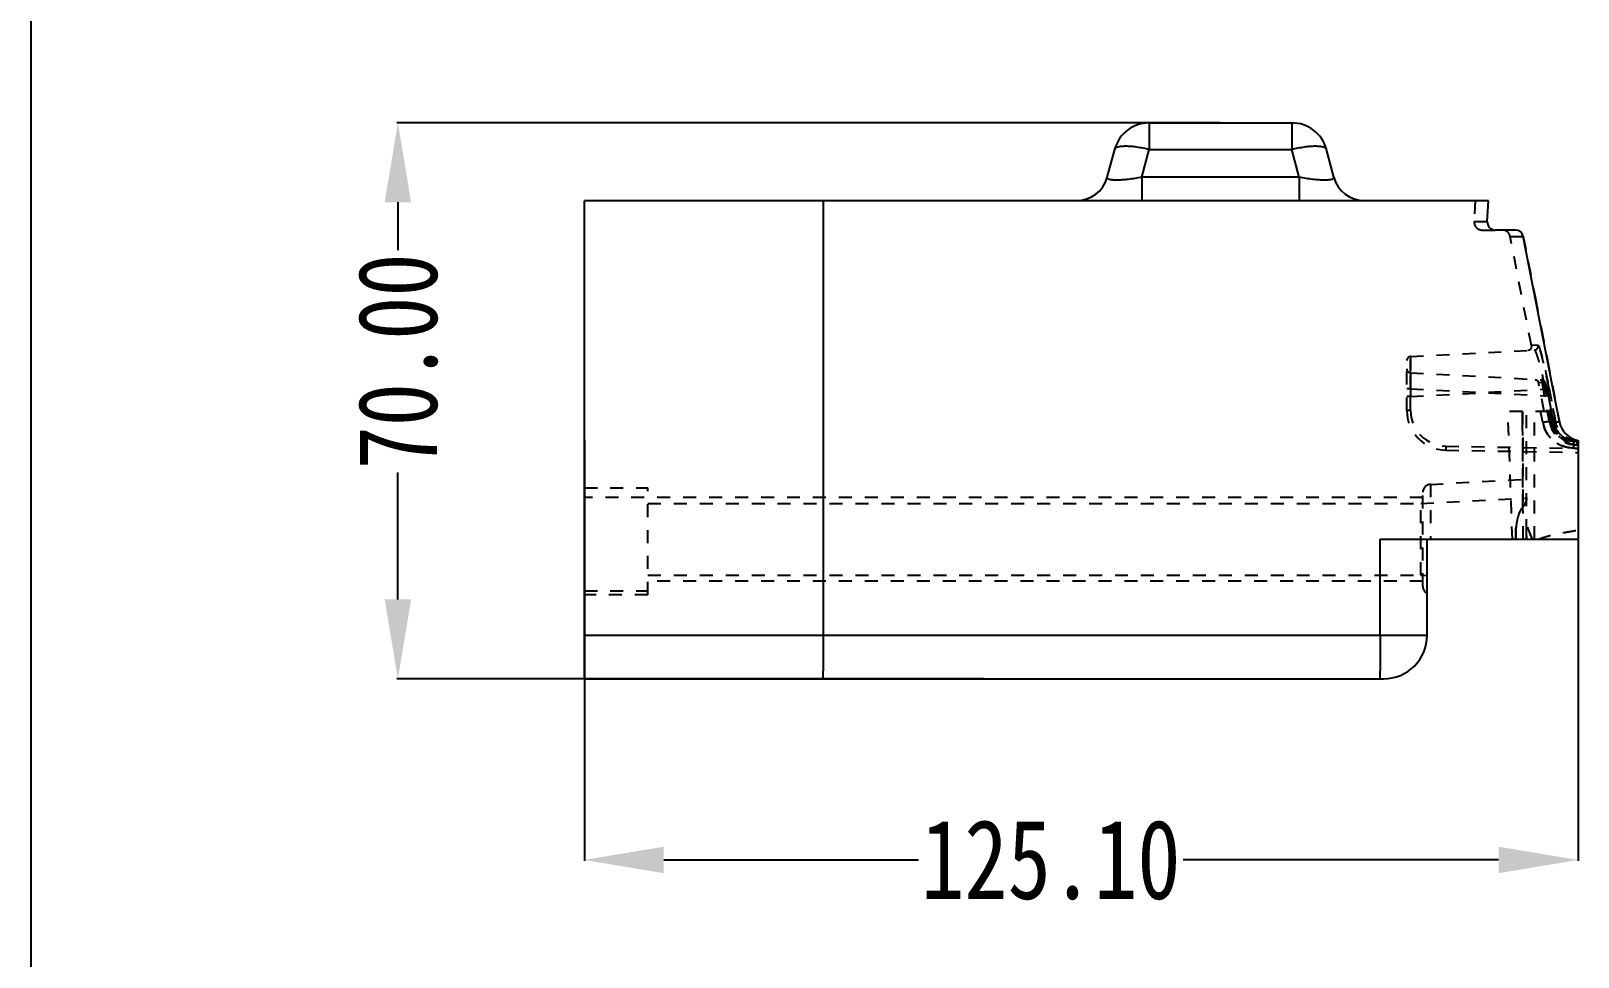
# Model space of a CAD drawing. Header units: millimetres. Extents: x 1147 to 12155, y -6137 to -4403.
# Drawn here: x 9617.4 to 9812.2, y -5312.2 to -5195.6 of the extents above; entities that cross this region are included whole.
import ezdxf

# ---------------------------------------------------------------- set-up
doc = ezdxf.new("R2010")
doc.units = ezdxf.units.MM
doc.header["$LTSCALE"] = 16.335
doc.header["$PDMODE"] = 3
doc.header["$PDSIZE"] = 0.3125
doc.linetypes.add('HIDDEN', pattern=[0.2, 0.1, -0.1])
doc.layers.get('0').update_dxf_attribs({"linetype": 'CONTINUOUS'})
doc.layers.get('Defpoints').update_dxf_attribs({"linetype": 'CONTINUOUS'})
doc.layers.add('DEFAULT_2', color=8, linetype='HIDDEN')
doc.styles.get("Standard").update_dxf_attribs({"font": 'txt', "width": 0.8})
doc.dimstyles.new('STANDARD$0', dxfattribs={"dimscale": 2, "dimtxt": 3, "dimasz": 3, "dimexe": 1.25, "dimexo": 0.625, "dimgap": 0.5, "dimtad": 0, "dimdsep": 46, "dimlunit": 6, "dimtxsty": 'Standard', "dimblk": 'CLOSEDBLANK', "dimcen": 0, "dimclrt": 2, "dimazin": 2, "dimtfac": 2, "dimtmove": 1, "dimatfit": 3, "dimfxl": 0, "dimtolj": 1, "dimtzin": 0, "dimarcsym": 0})

# ---------------------------------------------------------------- blocks, each defined once
blk = doc.blocks.new('*D1038')
at = {"color": 4, "lineweight": -2}
for p, q in [((9687.1, -5247.12), (9687.1, -5300.08)), ((9812.2, -5259.65), (9812.2, -5300.08)), ((9697.1, -5299.95), (9729.16, -5299.95)), ((9802.2, -5299.95), (9762.5, -5299.95))]:
    blk.add_line(p, q, dxfattribs=at)
at = {"color": 4}
for points in [[(9697.1, -5298.29), (9697.1, -5301.62), (9687.1, -5299.95)], [(9802.2, -5298.29), (9802.2, -5301.62), (9812.2, -5299.95)]]:
    blk.add_solid(points, dxfattribs=at)
at = {"layer": 'Defpoints', "color": 0}
for p in [(9687.1, -5247.05), (9812.2, -5259.58), (9687.1, -5299.95)]:
    blk.add_point(p, dxfattribs=at)
at = {"color": 6, "insert": (9745.83, -5299.95), "char_height": 10, "attachment_point": 5}
blk.add_mtext('\\A1;125.10', dxfattribs=at)
blk = doc.blocks.new('*D1039')
at = {"color": 4, "lineweight": -2}
for p, q in [((9767.13, -5207.15), (9663.5, -5207.15)), ((9663.63, -5217.15), (9663.63, -5223.19)), ((9663.63, -5267.15), (9663.63, -5251.19)), ((9737.34, -5277.15), (9663.5, -5277.15))]:
    blk.add_line(p, q, dxfattribs=at)
at = {"color": 4}
for points in [[(9661.96, -5217.15), (9665.29, -5217.15), (9663.63, -5207.15)], [(9661.96, -5267.15), (9665.29, -5267.15), (9663.63, -5277.15)]]:
    blk.add_solid(points, dxfattribs=at)
at = {"layer": 'Defpoints', "color": 0}
for p in [(9767.19, -5207.15), (9663.63, -5277.15), (9737.4, -5277.15)]:
    blk.add_point(p, dxfattribs=at)
at = {"color": 6, "insert": (9663.63, -5237.19), "char_height": 10, "attachment_point": 5, "rotation": 90}
blk.add_mtext('\\A1;70.00', dxfattribs=at)

msp = doc.modelspace()

# ---------------------------------------------------------------- linework, layer by layer
msp.add_line((9617.428, -4977.81), (9617.428, -5544.438))
at = {"color": 7, "linetype": 'Continuous'}
for p, q in [((9758.211, -5207.154), (9758.211, -5210.489)), ((9758.211, -5207.154), (9776.168, -5207.154)), ((9776.168, -5207.154), (9776.168, -5210.489)), ((9752.927, -5213.989), (9753.864, -5210.489)), ((9757.273, -5213.989), (9758.211, -5210.489)), ((9758.211, -5210.489), (9776.168, -5210.489)), ((9777.105, -5213.989), (9776.168, -5210.489)), ((9781.452, -5213.989), (9780.514, -5210.489)), ((9757.273, -5213.989), (9757.273, -5216.954)), ((9777.105, -5213.989), (9757.273, -5213.989)), ((9777.105, -5213.989), (9777.105, -5216.954)), ((9687.101, -5277.154), (9687.101, -5216.954)), ((9800.908, -5216.954), (9687.101, -5216.954)), ((9717.206, -5271.654), (9717.206, -5216.954)), ((9800.769, -5219.59), (9800.908, -5216.954)), ((9804.321, -5220.642), (9801.769, -5220.642)), ((9809.849, -5244.775), (9805.309, -5221.456)), ((9812.201, -5247.153), (9812.201, -5259.583)), ((9787.306, -5271.654), (9787.306, -5259.583)), ((9787.306, -5259.583), (9812.201, -5259.583)), ((9793.201, -5271.654), (9793.201, -5259.583)), ((9687.101, -5271.654), (9793.201, -5271.654)), ((9687.101, -5277.154), (9787.701, -5277.154))]:
    msp.add_line(p, q, dxfattribs=at)
for centre, radius, start, end in [((9758.211, -5211.654), 4.5, 90, 165), ((9776.168, -5211.654), 4.5, 15, 90), ((9749.063, -5212.954), 4, 270, 345), ((9785.316, -5212.954), 4, 195, 270), ((9801.769, -5219.641), 1.001, 177.04543, 270.04332), ((9804.321, -5221.648), 1.007, 11.05148, 90.0309), ((9812.812, -5244.196), 3.019, 191.04226, 258.33323), ((9787.701, -5271.654), 5.5, 270, 0)]:
    msp.add_arc(centre, radius, start, end, dxfattribs=at)
for points, knots in [([(9753.864, -5210.489), (9753.909, -5210.322), (9754.255, -5210.15), (9754.726, -5210.075), (9755.272, -5210.049), (9755.911, -5210.082), (9756.91, -5210.199), (9757.684, -5210.357), (9758.211, -5210.489)], [0, 0, 0, 0, 0.1154739, 0.2102065, 0.3308145, 0.4746966, 0.6376747, 1, 1, 1, 1]), ([(9776.168, -5210.489), (9776.695, -5210.357), (9777.469, -5210.199), (9778.467, -5210.082), (9779.106, -5210.049), (9779.652, -5210.075), (9780.124, -5210.15), (9780.469, -5210.322), (9780.514, -5210.489)], [0, 0, 0, 0, 0.3623253, 0.5253034, 0.6691855, 0.7897935, 0.8845261, 1, 1, 1, 1]), ([(9757.273, -5213.989), (9756.986, -5214.046), (9756.417, -5214.149), (9755.582, -5214.27), (9754.805, -5214.349), (9754.128, -5214.38), (9753.589, -5214.36), (9753.235, -5214.302), (9753.044, -5214.22), (9752.958, -5214.155), (9752.915, -5214.073), (9752.92, -5214.015), (9752.927, -5213.989)], [0, 0, 0, 0, 0.1931712, 0.3813937, 0.5561119, 0.7076695, 0.8276843, 0.9120175, 0.9414156, 0.9638611, 0.9820461, 1, 1, 1, 1]), ([(9781.452, -5213.989), (9781.459, -5214.015), (9781.463, -5214.073), (9781.42, -5214.155), (9781.334, -5214.22), (9781.143, -5214.302), (9780.79, -5214.36), (9780.251, -5214.38), (9779.574, -5214.349), (9778.797, -5214.27), (9777.962, -5214.149), (9777.393, -5214.046), (9777.105, -5213.989)], [0, 0, 0, 0, 0.0179537, 0.0361382, 0.0585757, 0.0879652, 0.1722713, 0.292269, 0.4438196, 0.6185576, 0.8068211, 1, 1, 1, 1]), ([(9717.158, -5277.154), (9717.16, -5277.154), (9717.16, -5277.14), (9717.164, -5277.125), (9717.165, -5277.089), (9717.168, -5277.044), (9717.17, -5276.985), (9717.173, -5276.88), (9717.177, -5276.719), (9717.181, -5276.489), (9717.185, -5276.212), (9717.189, -5275.892), (9717.193, -5275.386), (9717.198, -5274.67), (9717.203, -5273.732), (9717.205, -5272.713), (9717.206, -5272.011), (9717.206, -5271.654)], [0, 0, 0, 0, 0.0012824, 0.0049209, 0.0109418, 0.0193376, 0.0300967, 0.0431953, 0.0762581, 0.1182135, 0.1686638, 0.2271102, 0.2930078, 0.4445249, 0.6173674, 0.8049587, 1, 1, 1, 1]), ([(9787.306, -5271.654), (9787.306, -5272.011), (9787.305, -5272.713), (9787.299, -5273.732), (9787.291, -5274.67), (9787.281, -5275.386), (9787.271, -5275.892), (9787.264, -5276.212), (9787.256, -5276.489), (9787.248, -5276.719), (9787.239, -5276.9), (9787.231, -5277.02), (9787.225, -5277.089), (9787.22, -5277.124), (9787.216, -5277.142), (9787.213, -5277.154), (9787.21, -5277.154)], [0, 0, 0, 0, 0.1949407, 0.3824376, 0.5551984, 0.7066521, 0.7725268, 0.8309572, 0.8813995, 0.9233566, 0.9564334, 0.9803232, 0.9887471, 0.9948101, 0.9985212, 1, 1, 1, 1])]:
    msp.add_open_spline(points, degree=3, knots=knots, dxfattribs=at)
at = {"layer": 'DEFAULT_2', "color": 8, "linetype": 'HIDDEN'}
for p, q in [((9799.254, -5216.954), (9799.116, -5219.59)), ((9799.116, -5219.59), (9800.769, -5219.59)), ((9800.118, -5220.642), (9801.769, -5220.642)), ((9806.321, -5235.2), (9803.649, -5221.456)), ((9803.649, -5221.456), (9805.309, -5221.456)), ((9805.309, -5221.456), (9806.826, -5229.249)), ((9806.826, -5229.249), (9807.584, -5233.138)), ((9807.584, -5233.138), (9808.34, -5237.022)), ((9807.169, -5235.156), (9806.321, -5235.2)), ((9790.644, -5243.355), (9790.644, -5237.07)), ((9791.118, -5236.57), (9806.702, -5235.753)), ((9808.34, -5237.022), (9809.849, -5244.775)), ((9791.108, -5238.623), (9791.108, -5238.507)), ((9791.118, -5238.631), (9807.587, -5239.494)), ((9791.118, -5240.639), (9790.644, -5240.639)), ((9791.118, -5243.355), (9791.118, -5240.639)), ((9791.118, -5240.639), (9807.964, -5241.522)), ((9791.118, -5241.591), (9808.09, -5240.701)), ((9807.933, -5243.492), (9807.226, -5239.857)), ((9808.054, -5239.9), (9807.226, -5239.857)), ((9807.74, -5239.526), (9807.587, -5239.494)), ((9808.905, -5244.871), (9808.09, -5240.701)), ((9808.213, -5240.405), (9808.16, -5240.193)), ((9808.265, -5240.632), (9808.206, -5240.377)), ((9808.323, -5240.893), (9808.258, -5240.598)), ((9808.383, -5241.183), (9808.314, -5240.853)), ((9808.431, -5241.426), (9808.374, -5241.136)), ((9808.556, -5240.605), (9809.371, -5244.775)), ((9808.706, -5241.373), (9808.556, -5240.605)), ((9791.118, -5241.591), (9790.644, -5241.591)), ((9808.614, -5244.871), (9807.964, -5241.522)), ((9808.431, -5241.426), (9808.431, -5241.426)), ((9809.081, -5244.775), (9808.431, -5241.426)), ((9808.431, -5241.426), (9808.647, -5242.542)), ((9808.647, -5242.542), (9808.819, -5243.429)), ((9809.36, -5244.72), (9808.706, -5241.373)), ((9791.118, -5243.355), (9790.644, -5243.355)), ((9803.936, -5259.583), (9803.374, -5243.492)), ((9808.491, -5243.492), (9803.374, -5243.492)), ((9805.22, -5243.492), (9805.269, -5255.509)), ((9805.239, -5248.514), (9805.22, -5243.492)), ((9805.24, -5248.514), (9805.22, -5243.492)), ((9805.727, -5258.672), (9805.727, -5243.492)), ((9806.732, -5259.583), (9806.732, -5243.492)), ((9807.748, -5244.844), (9807.492, -5243.492)), ((9808.491, -5243.492), (9808.734, -5244.775)), ((9808.734, -5244.775), (9809.081, -5244.775)), ((9808.819, -5243.429), (9808.864, -5243.658)), ((9808.864, -5243.658), (9809.068, -5244.71)), ((9809.068, -5244.71), (9809.081, -5244.775)), ((9809.104, -5244.831), (9809.127, -5244.826)), ((9809.371, -5244.775), (9809.36, -5244.72)), ((9809.371, -5244.775), (9809.849, -5244.775)), ((9795.54, -5247.855), (9812.201, -5248.145)), ((9795.557, -5248.355), (9812.201, -5248.645)), ((9805.269, -5255.509), (9805.24, -5248.514)), ((9811.682, -5248.099), (9811.682, -5247.216)), ((9811.682, -5247.216), (9812.201, -5247.216)), ((9811.682, -5248.099), (9812.201, -5248.099)), ((9812.064, -5247.718), (9812.201, -5247.718)), ((9793.608, -5252.665), (9805.727, -5252.029)), ((9793.608, -5252.665), (9793.608, -5259.583)), ((9687.101, -5253.083), (9695.101, -5253.083)), ((9792.655, -5254.333), (9687.101, -5254.333)), ((9695.101, -5266.583), (9695.101, -5253.083)), ((9792.398, -5255.083), (9805.727, -5254.385)), ((9792.655, -5265.498), (9792.655, -5253.669)), ((9695.101, -5255.083), (9792.398, -5255.083)), ((9792.398, -5264.083), (9792.398, -5255.083)), ((9805.288, -5259.583), (9805.269, -5255.509)), ((9695.101, -5264.083), (9792.398, -5264.083)), ((9792.398, -5264.083), (9793.201, -5264.125)), ((9687.101, -5266.083), (9695.101, -5266.083)), ((9695.101, -5266.583), (9687.101, -5266.583)), ((9792.655, -5264.833), (9695.101, -5264.833))]:
    msp.add_line(p, q, dxfattribs=at)
for points in [[(9806.321, -5235.2), (9806.33, -5235.279), (9806.298, -5235.47), (9806.199, -5235.636), (9806.045, -5235.749), (9805.86, -5235.798)], [(9806.759, -5239.451), (9806.941, -5239.495), (9807.093, -5239.602), (9807.196, -5239.758), (9807.226, -5239.857)], [(9808.119, -5240.045), (9808.083, -5239.93), (9808.047, -5239.834), (9807.993, -5239.732), (9807.889, -5239.613), (9807.728, -5239.522), (9807.587, -5239.494)], [(9808.165, -5240.214), (9808.123, -5240.06), (9808.087, -5239.941), (9808.051, -5239.843), (9807.999, -5239.741), (9807.899, -5239.622), (9807.74, -5239.526)]]:
    msp.add_lwpolyline(points, dxfattribs=at)
for centre, radius, start, end in [((9800.115, -5219.642), 1, 177, 270), ((9802.662, -5221.647), 1.006, 11, 90), ((9806.676, -5235.252), 0.503, 273.06018, 11.03592), ((9791.144, -5237.07), 0.5, 93, 180), ((9791.144, -5238.132), 0.5, 180, 267), ((10638.387, -5237.15), 847.28, 180.099592, 180.300309), ((9746.134, -5253.601), 63.284, 12.93564, 13.18412), ((9807.561, -5239.995), 0.502, 10.9449, 86.97008), ((9807.553, -5240.017), 0.525, 57.49783, 64.85523), ((9744.011, -5254.09), 65.463, 12.8092, 12.93643), ((9740.34, -5254.916), 69.225, 11.84926, 12.80251), ((9799.161, -5195.126), 46.442, 281.08531, 281.32061), ((9795.644, -5243.355), 5, 180, 269), ((9795.618, -5243.346), 4.5, 180.00047, 268.99953), ((9811.677, -5244.099), 3.999, 190.73556, 270.0778), ((9812.009, -5244.212), 3.458, 190.97292, 192.23265), ((9812.066, -5244.217), 3.502, 190.9522, 269.97545), ((9811.668, -5244.224), 2.985, 190.63092, 250.19261), ((9800.387, -5201.396), 44.301, 281.08457, 281.34772), ((9812.355, -5244.194), 3.517, 191.09349, 222.60354), ((9812.039, -5244.202), 3.014, 190.95459, 269.97028), ((9812.222, -5244.219), 2.905, 191.03704, 194.25797), ((9812.096, -5244.168), 3.078, 210.71938, 217.12821), ((9812.371, -5244.178), 3.539, 222.61861, 257.24181), ((9812.003, -5244.245), 2.957, 230.48905, 238.52027), ((9812.053, -5244.168), 3.048, 238.53726, 263.12953), ((9812.355, -5244.18), 3.036, 257.5179, 264.12549), ((9812.384, -5244.137), 3.581, 257.18944, 262.80566), ((9812.038, -5244.276), 2.939, 263.16726, 270.00207), ((9812.378, -5244.177), 3.541, 262.80971, 265.39034), ((9812.348, -5244.243), 2.973, 264.13854, 267.17081), ((9803.499, -5247.715), 8.565, 359.97962, 1.61955), ((9812.376, -5244.211), 3.507, 265.39144, 267.14698), ((9793.661, -5253.669), 1.006, 93, 180), ((9803.697, -5254.192), 2.047, 336.39466, 343.89833), ((9804.452, -5254.341), 1.275, 355.07582, 359.94864), ((9808.766, -5257.967), 4.31, 159.34162, 161.93866), ((9817.062, -5259.076), 12.71, 178.21413, 182.28804), ((9812.303, -5258.747), 7.937, 171.15696, 173.34468), ((9810.913, -5258.526), 6.529, 167.2002, 171.20193), ((9814.317, -5255.668), 8.775, 198.32996, 200.44045), ((9931.176, -5259.364), 125.45, 179.90623, 180.09992), ((9793.661, -5265.498), 1.006, 180, 242.78475)]:
    msp.add_arc(centre, radius, start, end, dxfattribs=at)
for points, knots in [([(9806.702, -5235.754), (9806.831, -5235.749), (9807.115, -5235.616), (9807.197, -5235.302), (9807.169, -5235.156)], [0, 0, 0, 0, 0.4657189, 1, 1, 1, 1]), ([(9807.169, -5235.156), (9807.183, -5235.154), (9807.218, -5235.197), (9807.256, -5235.272), (9807.311, -5235.406), (9807.374, -5235.585), (9807.446, -5235.814), (9807.561, -5236.206), (9807.718, -5236.798), (9807.917, -5237.612), (9808.129, -5238.541), (9808.346, -5239.552), (9808.487, -5240.249), (9808.556, -5240.605)], [0, 0, 0, 0, 0.0075196, 0.0236059, 0.0487051, 0.0826528, 0.1252082, 0.1759899, 0.3001701, 0.4505462, 0.6215619, 0.8070037, 1, 1, 1, 1]), ([(9808.556, -5240.605), (9808.487, -5240.249), (9808.346, -5239.552), (9808.129, -5238.541), (9807.917, -5237.612), (9807.718, -5236.798), (9807.561, -5236.206), (9807.446, -5235.814), (9807.374, -5235.585), (9807.311, -5235.406), (9807.256, -5235.272), (9807.218, -5235.196), (9807.183, -5235.154), (9807.169, -5235.156)], [0, 0, 0, 0, 0.1929827, 0.3784326, 0.5494749, 0.6998694, 0.8240406, 0.8748124, 0.9173648, 0.9513162, 0.9764176, 0.9924977, 1, 1, 1, 1]), ([(9791.118, -5236.57), (9791.116, -5236.57), (9791.118, -5236.583), (9791.114, -5236.597), (9791.115, -5236.629), (9791.113, -5236.67), (9791.113, -5236.725), (9791.111, -5236.82), (9791.11, -5236.967), (9791.109, -5237.177), (9791.108, -5237.429), (9791.108, -5237.722), (9791.107, -5238.184), (9791.108, -5238.837), (9791.11, -5239.694), (9791.114, -5240.624), (9791.117, -5241.264), (9791.118, -5241.591)], [0, 0, 0, 0, 0.0012438, 0.0048704, 0.0108814, 0.0192668, 0.0300147, 0.0431006, 0.0761371, 0.1180709, 0.1685017, 0.2269368, 0.2928279, 0.4443561, 0.6172309, 0.8048996, 1, 1, 1, 1]), ([(9791.108, -5238.507), (9791.108, -5238.364), (9791.107, -5238.092), (9791.108, -5237.71), (9791.108, -5237.378), (9791.109, -5237.1), (9791.11, -5236.904), (9791.112, -5236.777), (9791.113, -5236.704), (9791.115, -5236.649), (9791.114, -5236.606), (9791.119, -5236.587), (9791.116, -5236.57), (9791.118, -5236.57)], [0, 0, 0, 0, 0.2217328, 0.4200527, 0.5923689, 0.7365104, 0.8505685, 0.8958727, 0.933142, 0.9622421, 0.9831115, 0.995703, 1, 1, 1, 1]), ([(9806.702, -5235.753), (9806.717, -5235.753), (9806.753, -5235.787), (9806.794, -5235.858), (9806.851, -5235.978), (9806.947, -5236.222), (9807.084, -5236.634), (9807.262, -5237.24), (9807.461, -5237.98), (9807.671, -5238.824), (9807.884, -5239.743), (9808.022, -5240.377), (9808.09, -5240.701)], [0, 0, 0, 0, 0.008373, 0.0247928, 0.0500759, 0.0841997, 0.1776455, 0.3017715, 0.4519019, 0.6225449, 0.807466, 1, 1, 1, 1]), ([(9791.118, -5238.631), (9791.115, -5238.631), (9791.117, -5238.651), (9791.112, -5238.673), (9791.112, -5238.724), (9791.11, -5238.789), (9791.109, -5238.873), (9791.108, -5239.018), (9791.107, -5239.237), (9791.108, -5239.537), (9791.11, -5239.88), (9791.114, -5240.252), (9791.117, -5240.508), (9791.118, -5240.639)], [0, 0, 0, 0, 0.0049045, 0.0192523, 0.0430195, 0.0760329, 0.1179409, 0.1683637, 0.2927415, 0.4443229, 0.6171911, 0.8049141, 1, 1, 1, 1]), ([(9791.118, -5240.639), (9791.117, -5240.508), (9791.114, -5240.252), (9791.11, -5239.88), (9791.108, -5239.537), (9791.107, -5239.236), (9791.108, -5239.018), (9791.109, -5238.873), (9791.11, -5238.788), (9791.112, -5238.724), (9791.112, -5238.673), (9791.117, -5238.651), (9791.115, -5238.631), (9791.118, -5238.631)], [0, 0, 0, 0, 0.1951054, 0.3829617, 0.5559494, 0.7075407, 0.8318123, 0.8821819, 0.9240359, 0.9570053, 0.9807551, 0.9950971, 1, 1, 1, 1]), ([(9807.587, -5239.494), (9807.593, -5239.494), (9807.604, -5239.511), (9807.616, -5239.54), (9807.633, -5239.59), (9807.66, -5239.692), (9807.698, -5239.863), (9807.747, -5240.113), (9807.8, -5240.417), (9807.877, -5240.892), (9807.93, -5241.265), (9807.964, -5241.522)], [0, 0, 0, 0, 0.0076356, 0.0238124, 0.0490577, 0.0832983, 0.1775353, 0.3025094, 0.4533685, 0.6244015, 1, 1, 1, 1]), ([(9807.964, -5241.522), (9807.928, -5241.266), (9807.877, -5240.892), (9807.801, -5240.417), (9807.747, -5240.114), (9807.698, -5239.863), (9807.66, -5239.692), (9807.633, -5239.59), (9807.616, -5239.54), (9807.604, -5239.51), (9807.593, -5239.494), (9807.587, -5239.494)], [0, 0, 0, 0, 0.3754643, 0.5464559, 0.6973429, 0.822367, 0.9166222, 0.9508371, 0.976051, 0.9922299, 1, 1, 1, 1]), ([(9807.958, -5239.688), (9807.97, -5239.704), (9808.014, -5239.769), (9808.043, -5239.844), (9808.054, -5239.9)], [0, 0, 0, 0, 0.2610713, 1, 1, 1, 1]), ([(9808.054, -5239.9), (9808.058, -5239.9), (9808.067, -5239.913), (9808.078, -5239.935), (9808.093, -5239.974), (9808.118, -5240.051), (9808.155, -5240.18), (9808.203, -5240.368), (9808.257, -5240.597), (9808.336, -5240.953), (9808.393, -5241.233), (9808.431, -5241.426)], [0, 0, 0, 0, 0.0079311, 0.0247791, 0.0507792, 0.0856145, 0.1801299, 0.3048414, 0.4556269, 0.6262588, 1, 1, 1, 1]), ([(9808.054, -5239.9), (9808.058, -5239.901), (9808.067, -5239.913), (9808.078, -5239.936), (9808.093, -5239.974), (9808.118, -5240.051), (9808.155, -5240.18), (9808.203, -5240.369), (9808.257, -5240.598), (9808.336, -5240.954), (9808.393, -5241.234), (9808.431, -5241.426)], [0, 0, 0, 0, 0.0081662, 0.0248738, 0.0505798, 0.085223, 0.1799763, 0.3056871, 0.4569148, 0.6274484, 1, 1, 1, 1]), ([(9808.09, -5240.701), (9808.191, -5240.682), (9808.33, -5240.656), (9808.484, -5240.62), (9808.54, -5240.612), (9808.556, -5240.605)], [0, 0, 0, 0, 0.6503305, 0.8886085, 1, 1, 1, 1]), ([(9808.277, -5240.664), (9808.339, -5240.652), (9808.431, -5240.63), (9808.526, -5240.617), (9808.556, -5240.605)], [0, 0, 0, 0, 0.6596353, 1, 1, 1, 1]), ([(9807.964, -5241.522), (9808.022, -5241.511), (9808.108, -5241.494), (9808.218, -5241.472), (9808.29, -5241.457), (9808.348, -5241.445), (9808.391, -5241.437), (9808.415, -5241.429), (9808.429, -5241.429), (9808.431, -5241.426)], [0, 0, 0, 0, 0.3713415, 0.5493565, 0.7066401, 0.8325714, 0.9237534, 0.9797081, 1, 1, 1, 1]), ([(9807.748, -5244.844), (9807.873, -5244.821), (9808.097, -5244.784), (9808.362, -5244.754), (9808.532, -5244.745), (9808.626, -5244.745), (9808.69, -5244.752), (9808.728, -5244.764), (9808.734, -5244.775)], [0, 0, 0, 0, 0.3826806, 0.6834394, 0.7993139, 0.8952607, 0.9633135, 1, 1, 1, 1]), ([(9811.682, -5248.099), (9811.222, -5248.098), (9810.294, -5247.936), (9809.072, -5247.241), (9808.163, -5246.172), (9807.833, -5245.294), (9807.748, -5244.844)], [0, 0, 0, 0, 0.2507096, 0.5010206, 0.7507546, 1, 1, 1, 1]), ([(9808.614, -5244.871), (9808.675, -5244.859), (9808.78, -5244.838), (9808.955, -5244.803), (9808.999, -5244.793), (9809.09, -5244.775), (9809.081, -5244.775)], [0, 0, 0, 0, 0.3868415, 0.730438, 0.9418691, 1, 1, 1, 1]), ([(9808.614, -5244.871), (9808.675, -5244.859), (9808.78, -5244.838), (9808.955, -5244.803), (9808.999, -5244.793), (9809.09, -5244.775), (9809.081, -5244.775)], [0, 0, 0, 0, 0.3868469, 0.7304421, 0.9418706, 1, 1, 1, 1]), ([(9811.682, -5247.216), (9811.347, -5247.216), (9810.67, -5247.102), (9809.775, -5246.608), (9809.094, -5245.847), (9808.833, -5245.217), (9808.758, -5244.893)], [0, 0, 0, 0, 0.250948, 0.5013462, 0.7509953, 1, 1, 1, 1]), ([(9808.905, -5244.871), (9808.962, -5244.859), (9809.07, -5244.838), (9809.212, -5244.81), (9809.31, -5244.787), (9809.358, -5244.779), (9809.371, -5244.775)], [0, 0, 0, 0, 0.3671254, 0.6947799, 0.9120135, 1, 1, 1, 1]), ([(9808.905, -5244.871), (9808.979, -5245.253), (9809.26, -5245.997), (9810.021, -5246.91), (9811.036, -5247.526), (9811.813, -5247.695), (9812.201, -5247.714)], [0, 0, 0, 0, 0.250225, 0.5001583, 0.7500103, 1, 1, 1, 1]), ([(9809.127, -5244.826), (9809.144, -5244.823), (9809.2, -5244.812), (9809.257, -5244.8), (9809.296, -5244.792)], [0, 0, 0, 0, 0.2953618, 1, 1, 1, 1]), ([(9809.296, -5244.792), (9809.306, -5244.789), (9809.331, -5244.784), (9809.357, -5244.78), (9809.371, -5244.775)], [0, 0, 0, 0, 0.4000091, 1, 1, 1, 1]), ([(9812.201, -5247.212), (9811.543, -5247.18), (9810.211, -5246.662), (9809.497, -5245.42), (9809.371, -5244.775)], [0, 0, 0, 0, 0.5003729, 1, 1, 1, 1]), ([(9795.54, -5247.845), (9795.539, -5247.909), (9795.538, -5248.002), (9795.539, -5248.119), (9795.541, -5248.195), (9795.544, -5248.255), (9795.547, -5248.303), (9795.551, -5248.326), (9795.554, -5248.345), (9795.557, -5248.345)], [0, 0, 0, 0, 0.3806501, 0.5534727, 0.7044727, 0.8284872, 0.9207185, 0.9781776, 1, 1, 1, 1]), ([(9795.54, -5247.845), (9795.539, -5247.909), (9795.538, -5248.002), (9795.539, -5248.119), (9795.541, -5248.195), (9795.544, -5248.255), (9795.547, -5248.303), (9795.551, -5248.326), (9795.554, -5248.345), (9795.557, -5248.345)], [0, 0, 0, 0, 0.3806501, 0.5534726, 0.7044726, 0.8284872, 0.9207185, 0.9781776, 1, 1, 1, 1]), ([(9795.54, -5247.855), (9795.539, -5247.918), (9795.538, -5248.011), (9795.539, -5248.129), (9795.541, -5248.204), (9795.544, -5248.264), (9795.547, -5248.312), (9795.551, -5248.336), (9795.554, -5248.354), (9795.557, -5248.355)], [0, 0, 0, 0, 0.3806501, 0.5534727, 0.7044727, 0.8284872, 0.9207185, 0.9781776, 1, 1, 1, 1]), ([(9795.54, -5247.855), (9795.539, -5247.915), (9795.538, -5248.029), (9795.54, -5248.179), (9795.543, -5248.28), (9795.55, -5248.332), (9795.552, -5248.349), (9795.555, -5248.353)], [0, 0, 0, 0, 0.3653122, 0.6812324, 0.9022127, 0.9674237, 1, 1, 1, 1]), ([(9812.038, -5247.216), (9812.041, -5247.216), (9812.044, -5247.234), (9812.049, -5247.257), (9812.053, -5247.306), (9812.057, -5247.368), (9812.06, -5247.446), (9812.063, -5247.564), (9812.064, -5247.656), (9812.064, -5247.718)], [0, 0, 0, 0, 0.0210786, 0.0775523, 0.1693255, 0.295414, 0.4528477, 0.6310729, 1, 1, 1, 1]), ([(9805.664, -5254.759), (9805.645, -5254.824), (9805.553, -5255.092), (9805.409, -5255.344), (9805.269, -5255.509)], [0, 0, 0, 0, 0.2369909, 1, 1, 1, 1]), ([(9805.727, -5254.342), (9805.727, -5254.376), (9805.721, -5254.517), (9805.693, -5254.657), (9805.664, -5254.759)], [0, 0, 0, 0, 0.2414326, 1, 1, 1, 1]), ([(9804.362, -5259.583), (9804.348, -5259.214), (9804.348, -5258.481), (9804.454, -5257.403), (9804.711, -5256.38), (9805.051, -5255.767), (9805.269, -5255.509)], [0, 0, 0, 0, 0.2607285, 0.5160314, 0.7619861, 1, 1, 1, 1]), ([(9805.269, -5255.509), (9805.301, -5255.471), (9805.42, -5255.317), (9805.515, -5255.144), (9805.573, -5255.012)], [0, 0, 0, 0, 0.2586594, 1, 1, 1, 1]), ([(9806.465, -5259.583), (9806.357, -5259.385), (9806.18, -5258.971), (9805.951, -5258.346), (9805.782, -5257.724), (9805.727, -5257.303), (9805.727, -5257.098)], [0, 0, 0, 0, 0.2597856, 0.5158173, 0.7640468, 1, 1, 1, 1]), ([(9807.16, -5259.583), (9807.358, -5259.499), (9807.766, -5259.355), (9808.596, -5259.118), (9809.65, -5258.879), (9810.923, -5258.637), (9811.775, -5258.494), (9812.201, -5258.426)], [0, 0, 0, 0, 0.1249124, 0.2498909, 0.4998882, 0.7499341, 1, 1, 1, 1])]:
    msp.add_open_spline(points, degree=3, knots=knots, dxfattribs=at)
for points in [[(9807.587, -5239.494), (9807.652, -5239.497), (9807.717, -5239.515), (9807.775, -5239.543)], [(9807.834, -5239.575), (9807.881, -5239.605), (9807.924, -5239.644), (9807.958, -5239.688)], [(9805.288, -5259.583), (9805.262, -5254.22), (9805.24, -5248.856), (9805.22, -5243.492)], [(9809.451, -5245.74), (9809.275, -5245.444), (9809.146, -5245.113), (9809.081, -5244.775)], [(9810.122, -5246.527), (9809.944, -5246.38), (9809.782, -5246.21), (9809.643, -5246.026)], [(9810.66, -5247.037), (9810.986, -5247.154), (9811.336, -5247.215), (9811.682, -5247.216)], [(9805.269, -5255.509), (9805.258, -5253.178), (9805.248, -5250.846), (9805.239, -5248.514)], [(9804.669, -5256.631), (9804.621, -5256.778), (9804.58, -5256.928), (9804.546, -5257.079)], [(9804.978, -5255.925), (9804.882, -5256.091), (9804.802, -5256.267), (9804.734, -5256.446)], [(9805.269, -5255.509), (9805.16, -5255.638), (9805.063, -5255.778), (9804.978, -5255.925)], [(9804.42, -5257.827), (9804.386, -5258.11), (9804.367, -5258.395), (9804.358, -5258.68)], [(9805.726, -5259.159), (9805.726, -5258.995), (9805.727, -5258.831), (9805.727, -5258.667)], [(9805.726, -5259.583), (9805.726, -5259.279), (9805.727, -5258.974), (9805.727, -5258.67)], [(9806.095, -5258.733), (9806.169, -5258.933), (9806.249, -5259.131), (9806.338, -5259.325)], [(9806.338, -5259.325), (9806.378, -5259.412), (9806.419, -5259.499), (9806.465, -5259.583)]]:
    msp.add_open_spline(points, degree=3, dxfattribs=at)

# ---------------------------------------------------------------- dimensions: what is measured, and where the dimension line sits
dim = msp.add_linear_dim(base=(9663.627, -5277.154), p1=(9767.189, -5207.154), p2=(9737.401, -5277.154), angle=90, dimstyle='STANDARD$0', override={"dimscale": 1, "dimtxt": 10, "dimasz": 10, "dimexe": 0.125, "dimexo": 0.0625, "dimgap": 0, "dimzin": 0, "dimlunit": 2, "dimclrd": 4, "dimclre": 4, "dimclrt": 6, "dimazin": 0, "dimtfac": 1, "dimtofl": 0, "dimtmove": 0})
dim.commit()
dim.dimension.update_dxf_attribs({"geometry": '*D1039', "text_midpoint": (9663.627, -5237.194), "dimtype": 160})
dim = msp.add_linear_dim(base=(9687.101, -5299.952), p1=(9812.201, -5259.583), p2=(9687.101, -5247.054), dimstyle='STANDARD$0', override={"dimscale": 1, "dimtxt": 10, "dimasz": 10, "dimexe": 0.125, "dimexo": 0.0625, "dimgap": 0, "dimzin": 0, "dimlunit": 2, "dimclrd": 4, "dimclre": 4, "dimclrt": 6, "dimazin": 0, "dimtfac": 1, "dimtofl": 0, "dimtmove": 0})
dim.commit()
dim.dimension.update_dxf_attribs({"geometry": '*D1038', "text_midpoint": (9745.83, -5299.952), "dimtype": 160})

doc.saveas('drawing.dxf')
